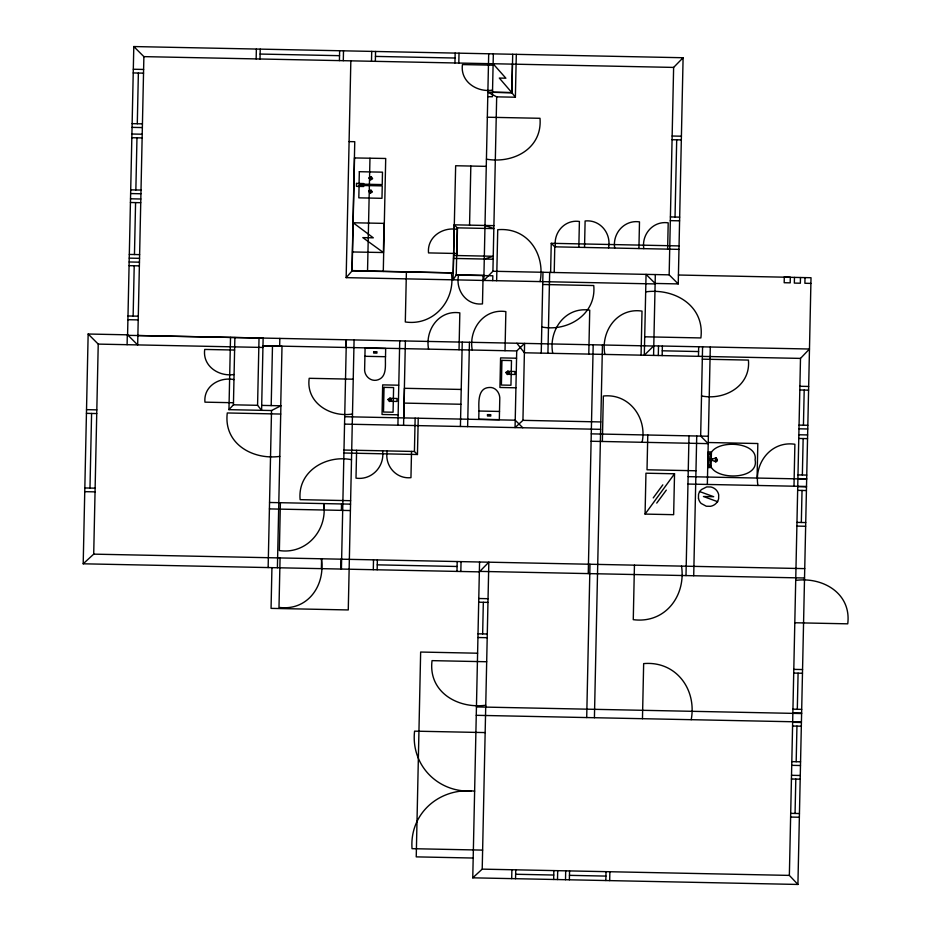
<?xml version="1.0" encoding="UTF-8"?>
<svg xmlns="http://www.w3.org/2000/svg" width="931" height="931" viewBox="0 0 931 931"><rect width="100%" height="100%" fill="white"/><g stroke="black" fill="none" stroke-linecap="round" stroke-linejoin="round"><path stroke-width="1.4" d="M479.349 571.867L472.762 877.828L482.211 869.135L488.833 562.184L479.349 571.867L83.196 563.802L88.154 334.02L127.582 334.823L137.672 344.912L143.886 56.628L133.796 46.55L127.582 334.823M89.981 488.065L91.587 413.457M83.196 563.802L93.705 554.143L98.232 344.098L88.154 334.02M127.105 344.691L127.303 335.323L263.136 338.081L261.588 410.327L257.573 405.311L259.027 337.988M133.133 316.086L134.215 265.766M134.46 254.535L135.577 202.597M135.856 189.959L136.973 137.823M137.288 123.753L138.37 73.037M277.403 567.759L280.894 405.788L271.526 410.524L228.956 409.663L230.516 337.418M228.956 409.663L233.425 404.81L234.88 337.499M256.153 58.921L256.362 49.04M260.005 58.99L260.226 49.122M271.2 405.59L272.48 346.088M268.14 567.561L271.526 410.524M271.933 567.642L271.061 608.374L348.264 609.945L354.083 339.931M279.672 346.111L279.835 338.419M280.72 405.776L282 346.285L262.973 345.89M280.394 502.705L279.37 550.558C306.52 554.62 327.887 529.844 323.639 503.59M280.068 557.937L278.997 607.396C307.812 611.202 325.559 585.39 321.37 558.775M321.393 568.655L321.602 558.786M323.72 510.013L323.86 503.601M339.431 60.608L339.64 50.74M343.295 60.69L343.504 50.821M655.121 283.932L346.157 277.647L350.836 60.841M341.409 510.374L341.549 503.95M340.699 569.039L340.909 559.182M345.832 347.461L345.995 339.768M341.421 569.062L346.367 339.768M354.525 157.839L352.093 270.863L346.157 277.647M356.608 450.301L356.003 478.138C371.83 480.466 384.887 466.373 382.571 450.825M371.492 61.26L371.713 51.391M367.536 271.177L369.968 158.258M375.356 61.341L375.565 51.473M373.296 569.702L373.506 559.845M383.397 252.592L384.026 223.382L353.14 222.753L373.308 237.824L362.811 237.614L383.397 252.534L352.512 251.964M383.281 271.491L385.713 158.479L354.525 157.944M377.16 569.784L377.369 559.915M385.504 356.713L385.678 348.508L365.092 348.089L364.649 368.548C363.87 375.833 370.945 382.35 378.114 379.778C387.529 376.485 384.922 364.126 385.504 356.713L364.917 356.294M387.226 450.918C384.363 465.395 395.966 479.267 410.955 477.661L411.525 451.419M397.909 425.211L399.736 340.862M406.393 271.957L405.311 321.963C433.671 326.199 455.829 300.224 451.36 272.876M403.577 425.327L405.392 340.979M403.821 417.891L404.461 388.297L461.229 389.449M418.228 418.217L417.449 454.503L414.423 451.477L415.145 418.159M428.574 349.148C424.92 329.923 439.013 309.697 459.833 312.874L459.03 349.765M454.945 62.959L455.154 53.09M454.247 224.825L453.06 279.824L456.248 275.029L457.272 227.851L454.247 224.825L493.907 225.639M458.808 63.04L459.018 53.172M456.888 255.536L457.482 227.781M458.599 275.076C455.259 290.088 466.373 305.671 482.479 303.89L483.084 275.576M456.981 571.413L457.191 561.544M460.426 426.479L462.242 342.131M460.833 571.494L461.054 561.626M469.561 225.139L470.83 166.044M467.63 426.631L469.445 342.282M472.25 350.033C468.421 329.481 483.783 308.242 505.859 311.606L505.021 350.708M478.93 411.025L478.755 419.229L499.33 419.648L499.761 399.69C500.413 393.476 495.804 386.726 489.043 387.494C477.382 388.146 478.837 403.111 478.93 411.025L499.505 411.444M488.694 53.777L483.817 280.452L492.918 271.258L496.677 96.847L487.867 92.216L511.875 92.704L515.378 97.22L496.677 96.847M479.57 561.998L479.36 571.378L804.524 578M493.337 53.87L492.406 96.754L487.774 96.661M482.654 633.906L483.329 602.299M492.72 280.627L492.825 275.774L456.248 275.029M496.642 280.708L497.736 229.713C527.598 227.013 545.508 254.058 540.073 281.593M492.499 92.216L511.817 92.611L512.422 64.134M511.875 92.704L512.702 54.266M515.378 97.22L516.309 54.335M522.943 420.346L524.595 343.399L516.717 350.94L515.064 427.597L522.943 420.346L600.798 421.941M511.689 878.62L511.887 869.74M515.553 878.701L515.751 869.822M541.237 353.117L542.971 272.271M547.928 353.256L549.662 272.411M550.617 272.434L551.245 243.305L679.048 245.912M554.224 272.504L554.771 246.831L551.245 243.305M552.735 353.349C548.359 330.54 564.966 306.38 589.73 310.174L588.788 354.094M555.458 246.843C553.177 232.669 564.721 219.285 579.396 221.473L578.838 247.32M553.654 879.469L553.84 870.59M557.506 879.551L557.704 870.671M565.501 879.714L565.699 870.834M569.365 879.795L569.563 870.916M584.54 247.437L585.11 220.984C600.192 219.344 611.504 233.506 608.537 247.925M588.252 573.589L593.187 344.796M586.705 717.557L589.998 564.244M594.42 717.72L602.45 344.982M602.369 441.48L603.346 396.024C629.216 393.173 647.394 418.042 642.087 442.295M604.882 354.42C600.483 331.529 617.16 307.311 642.006 311.105L641.063 355.153M614.693 248.053C612.354 233.39 624.352 219.611 639.492 221.881L638.922 248.542M605.825 880.54L606.023 871.66M609.689 880.621L609.875 871.742M634.442 565.152L633.266 619.662C665.037 623.817 686.007 596.015 681.539 566.118M643.798 248.647C641.482 234.205 653.271 220.612 668.202 222.846L667.632 249.136M645.078 514.098L645.951 473.204L674.533 473.786L673.648 514.68L645.078 514.098L674.533 473.786M647.778 434.998L647.022 469.783L695.969 470.772M642.471 718.697L643.658 663.605C675.929 660.742 696.912 689.289 691.209 719.686M653.585 355.409L653.783 346.029L137.869 335.521M133.796 46.55L683.098 57.734L678.233 283.908L655.133 283.443L646.056 274.377L644.31 355.223L653.783 345.843L655.319 274.564M658.31 355.502L658.508 345.948M662.162 355.584L662.372 346.018M678.233 283.908L669.156 274.843L673.625 67.416L683.098 57.734M675.033 217.039L676.697 139.801M685.996 575.579L688.998 435.848M693.711 575.742L696.725 435.999M698.483 356.317L698.681 346.763M702.579 346.844L700.659 436.08L708.223 443.633L591.115 441.247M707.339 484.446L710.295 346.995M711.249 460.403L711.098 467.56L707.956 467.502L708.293 451.907L711.435 451.977L711.284 459.076M712.238 460.426L712.262 459.099M757.089 477.917L757.834 443.528L708.247 442.516M757.939 485.47C753.947 463.103 771.171 440.666 794.888 444.262L793.992 486.203M794.469 277.426L794.341 283.094L800.357 283.21L800.474 277.543M472.762 877.828L797.914 884.45L789.36 875.396L800.497 358.4L809.458 349.02L653.783 345.843M805.012 277.613L804.884 283.268L810.901 283.396M795.062 813.461L795.807 779.096M796.18 761.721L796.948 726.11M797.308 709.259L798.088 673.16M801.335 522.477L802.033 490.439M802.359 474.996L803.15 438.548M803.441 425.199L804.198 390.066M797.914 884.45L811.017 277.729L678.42 275.017M349.09 141.593L354.758 141.698L351.976 270.851L453.211 272.911L455.655 165.741L486.273 166.358M653.236 497.899L662.814 484.865M656.751 503.089L666.317 490.113M484.271 259.051L493.244 256.269L453.583 255.466M474.624 791.152C440.06 787.172 409.407 813.031 412.037 848.676L482.63 850.108M260.121 54.056L339.536 55.674M375.461 56.407L455.05 58.025M143.886 56.628L673.625 67.416M493.093 65.205L462.451 64.576C460.03 81.672 477.033 92.6 492.546 90.132M133.308 69.243L143.607 69.453M133.226 72.932L143.525 73.142M487.332 117.225L540.003 118.295C542.494 148.681 513.19 163.903 486.424 159.166M132.132 123.648L142.431 123.858M672.147 136.019L681.411 136.205M132.051 127.361L142.35 127.57M672.066 139.708L681.341 139.894M131.911 134.017L142.21 134.227M131.83 137.718L142.129 137.928M130.701 189.854L141 190.064M130.631 193.555L140.93 193.764M130.515 198.792L140.814 199.001M130.433 202.493L140.732 202.702M670.401 216.935L679.665 217.132M670.32 220.635L679.583 220.822M457.272 227.851L493.837 228.595L484.993 225.453M457.237 229.41C442.656 226.687 426.98 237.033 428.516 252.906L456.714 253.488M554.771 246.831L678.978 249.368M453.513 258.422L493.174 259.225M129.316 254.431L139.615 254.64M129.234 258.131L139.534 258.341M129.153 261.972L139.452 262.181M492.918 271.258L669.156 274.843M129.072 265.661L139.371 265.87M456.26 274.796L484.015 275.355M542.715 284.49L593.745 285.538C596.55 314.201 567.817 332.064 541.795 326.99M645.683 291.857C674.475 287.97 704.93 305.682 700.88 337.941L644.718 336.801M127.989 315.981L138.288 316.191M127.908 319.694L138.207 319.903M662.267 350.801L698.576 351.546M262.973 345.773L516.717 350.94M98.232 344.109L262.938 347.449M800.497 358.4L524.397 352.779L516.88 343.248M702.311 359.157L748.419 360.088C750.945 385.923 724.458 400.679 701.52 395.943M234.612 350.044L204.715 349.439C202.353 366.127 218.89 376.915 234.077 374.506M516.542 358.214L500.575 357.888L499.935 387.482L515.902 387.808M799.892 386.272L808.643 386.446M353.245 379.196L309.197 378.3C305.717 402.832 330.54 417.682 352.488 414.004M799.822 389.973L808.573 390.147M233.972 379.592C219.646 376.683 203.4 386.156 204.948 402.157L233.472 402.739M398.643 385.201L382.676 384.875L382.036 414.47L398.002 414.795M404.135 403.1L460.903 404.252M233.425 404.81L257.573 405.311M261.681 405.392L280.894 405.788M86.525 409.652L96.812 409.861M280.72 414.051L227.28 412.968C223.417 443.656 252.569 460.123 279.8 456.399M799.066 425.106L807.805 425.281M344.703 416.716L515.215 420.195L522.78 427.748M86.443 413.352L96.731 413.562M798.984 428.807L807.736 428.982M344.551 424.117L600.635 429.331M798.856 434.765L807.608 434.94M591.266 433.858L708.375 436.243M798.775 438.454L807.526 438.641M708.258 453.49L711.4 453.548M343.993 450.045L414.423 451.477M708.142 459.018L712.576 459.099L715.881 457.808L717.394 459.705L717.266 460.903L715.799 461.857L712.541 460.438L708.119 460.345M343.923 453.001L417.449 454.503M708.002 465.814L711.133 465.884L707.991 465.872M351.511 459.693C326.129 454.561 297.361 471.33 300.131 499.656L350.626 500.692M797.983 474.915L806.735 475.089M797.902 478.615L806.653 478.79M688.125 476.649L806.653 479.058M687.962 484.05L806.49 486.459M797.739 486.657L806.479 486.832M797.658 490.358L806.409 490.532M84.837 487.96L95.125 488.17M84.756 491.661L95.043 491.871M269.548 502.484L350.545 504.137M269.408 508.908L350.405 510.549M796.959 522.396L805.711 522.57M796.889 526.096L805.629 526.271M93.705 554.143L804.721 568.62M377.264 564.849L457.086 566.479M795.714 580.397C822.853 576.731 851.574 593.419 847.745 623.828L794.795 622.758M478.778 598.505L488.042 598.703M478.697 602.206L487.96 602.392M478.022 633.813L487.285 633.999M477.94 637.514L487.204 637.7M477.603 653.213L420.649 652.049L416.238 856.869L473.181 858.033M486.68 661.743L432.042 660.638C428.097 692.024 457.819 709.038 485.749 705.244M793.794 669.377L802.545 669.552M793.712 673.066L802.464 673.253M792.933 709.178L801.684 709.352M792.863 712.878L801.603 713.053M476.439 706.92L801.603 713.542M476.265 715.311L801.416 721.932M792.653 722.316L801.405 722.491M792.572 726.017L801.323 726.192M485.156 732.581L414.574 731.149C410.78 764.851 437.384 792.362 471.039 791.082M791.804 761.628L800.555 761.802M791.722 765.329L800.474 765.515M791.513 775.302L800.264 775.488M791.431 779.003L800.183 779.177M790.687 813.368L799.438 813.543M790.617 817.069L799.368 817.243M482.211 869.135L789.36 875.396M515.658 874.256L553.747 875.035M569.469 875.349L605.918 876.094M351.976 270.584L453.211 272.911M699.414 491.487L713.716 496.712L703.417 496.502L717.731 501.728M493.116 63.797L505.882 78.204L499.319 78.064L511.817 92.611M698.448 498.388L698.529 494.419A10.253 9.822 0.4 0 1 701.509 489.543L706.71 486.901L710.853 486.983A10.253 9.822 0.4 0 1 715.997 489.776A10.253 9.822 0.4 0 1 718.697 494.861L718.616 498.795A10.253 9.822 0.4 0 1 715.706 503.729A10.253 9.822 0.4 0 1 710.434 506.313L706.292 506.231L701.136 503.438A10.253 9.822 0.4 0 1 698.506 498.411M710.12 460.426C706.501 480.838 759.905 481.676 755.099 459.833C758.73 439.432 705.314 438.582 710.12 460.426M356.503 183.407L356.445 186.363L363.649 186.514L363.707 183.558L356.503 183.407M359.087 185.42L358.819 197.838L381.978 198.315L382.245 185.886L359.087 185.42M359.331 171.7L359.063 184.105L382.222 184.582L382.49 172.165L359.331 171.7M368.746 191.286L370.189 193.345L372.33 191.961L370.887 189.912L368.746 191.286M369.025 177.996L370.468 180.055L372.621 178.671L371.178 176.622L369.025 177.996M369.514 191.425L370.34 192.612L371.562 191.821L370.736 190.646L369.514 191.425M369.793 178.135L370.619 179.311L371.853 178.531L371.027 177.344L369.793 178.135M373.68 351.674L373.645 353.058L376.915 353.128L376.95 351.743L373.68 351.674M384.038 387.366L383.502 412.037L393.068 412.224L393.604 387.564L384.038 387.366M387.959 399.48L389.402 401.54L391.555 400.167L390.112 398.096L387.959 399.48M388.727 399.632L389.554 400.807L390.776 400.016L389.961 398.84L388.727 399.632M389.821 398.352L389.763 401.308L396.967 401.447L397.025 398.491L389.821 398.352M487.507 414.609L487.483 415.994L490.753 416.052L490.777 414.679L487.507 414.609M501.925 360.378L501.402 385.05L510.956 385.236L511.491 360.576L501.925 360.378M505.859 372.493L507.302 374.553L509.443 373.18L508.012 371.12L505.859 372.493M506.627 372.644L507.453 373.82L508.675 373.028L507.861 371.853L506.627 372.644M507.721 371.364L507.651 374.32L514.855 374.471L514.924 371.504L507.721 371.364M715.788 457.831C714.042 465.488 718.476 460.1 715.811 457.843M784.298 277.066L784.181 282.721L790.186 282.849L790.314 277.194L784.298 277.066M709.864 465.116L709.597 465.849L709.864 465.116M709.864 453.525L709.538 454.258L709.864 453.525"/></g></svg>
